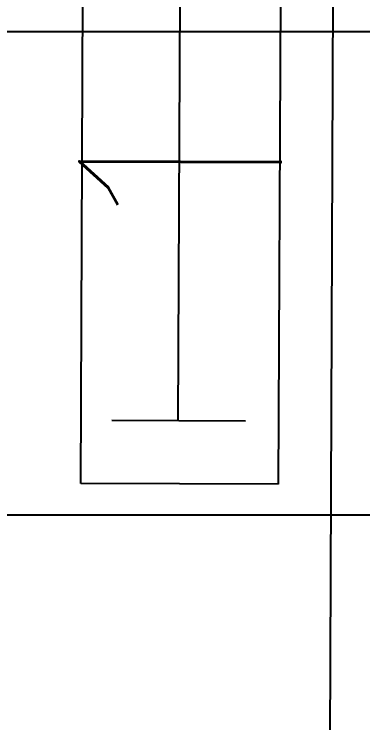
# Model space of a CAD drawing. Header units: inches. Extents: x 567115 to 582893, y 124948 to 133566.
# Drawn here: x 580487.95 to 580501.49, y 127173.19 to 127200.69 of the extents above; entities that cross this region are included whole.
import ezdxf

# ---------------------------------------------------------------- set-up
doc = ezdxf.new("R2010")
doc.units = ezdxf.units.IN
doc.header["$MEASUREMENT"] = 0
for name, color, linetype in [('BOARD', 3, 'Continuous'), ('kazeb', 15, 'Continuous'), ('LIGHTING', 3, 'Continuous')]:
    doc.layers.add(name, color=color, linetype=linetype)
doc.styles.add('ROMANS', font='romans.shx')

# ---------------------------------------------------------------- blocks, each defined once
blk = doc.blocks.new('BOARD1')
at = {"layer": 'BOARD'}
for p, q in [((-18.618, -49.016), (-18.618, -38.629)), ((-18.618, -38.629), (14.897, -38.629)), ((14.897, -49.016), (-18.618, -49.016))]:
    blk.add_line(p, q, dxfattribs=at)
at = {"layer": 'BOARD', "color": 3}
for p, q in [((-15.295, -40.247), (-15.295, -47.268)), ((-15.295, -43.735), (12.007, -43.735))]:
    blk.add_line(p, q, dxfattribs=at)
at = {"layer": 'BOARD', "color": 4}
blk.add_line((98.928, -51.778), (-77.345, -51.778), dxfattribs=at)
at = {"layer": 'BOARD', "color": 2, "style": 'ROMANS'}
blk.add_text('1', height=10.644, dxfattribs=at).set_placement((-6.721, -49.129))

msp = doc.modelspace()

# ---------------------------------------------------------------- hatches: boundary and pattern name
at = {"layer": 'kazeb'}
h = msp.add_hatch(dxfattribs=at)
h.set_pattern_fill('LINE', color=256, scale=150, style=2)
h.paths.add_polyline_path([(581129.066, 126991.539), (581129.066, 127606.539), (581094.066, 127606.539), (581094.066, 127691.539), (581179.066, 127691.539), (581179.066, 127606.539), (581144.066, 127606.539), (581144.066, 126991.539), (581179.066, 126991.539), (581179.066, 126929.539), (581793.066, 126929.539), (581793.065, 126991.539), (581829.066, 126991.539), (581829.066, 127606.539), (581794.066, 127606.539), (581794.066, 127691.539), (581879.066, 127691.539), (581879.066, 127606.539), (581844.066, 127606.539), (581844.066, 126991.539), (581878.065, 126991.54), (581878.066, 126929.538), (582594.066, 126929.541), (582594.066, 126991.539), (582656.066, 126991.539), (582656.066, 127591.539), (582594.066, 127591.539), (582594.066, 127664.039), (582377.066, 127664.039), (582377.066, 127924.539), (580444.066, 127924.539), (580444.066, 127691.539), (580479.566, 127691.539), (580479.566, 127606.539), (580444.066, 127606.539), (580444.066, 126991.539), (580479.066, 126991.539), (580479.066, 126929.538), (581078.566, 126929.541), (581078.566, 126991.539)])

# ---------------------------------------------------------------- block references
at = {"layer": 'LIGHTING', "linetype": 'Continuous', "ltscale": 7, "xscale": 0.738630000007106, "yscale": 0.738630000007106, "zscale": 0.738630000007106, "rotation": 89.74614928606582}
msp.add_blockref('BOARD1', (580462.066, 127196.36), dxfattribs=at)

doc.saveas('drawing.dxf')
